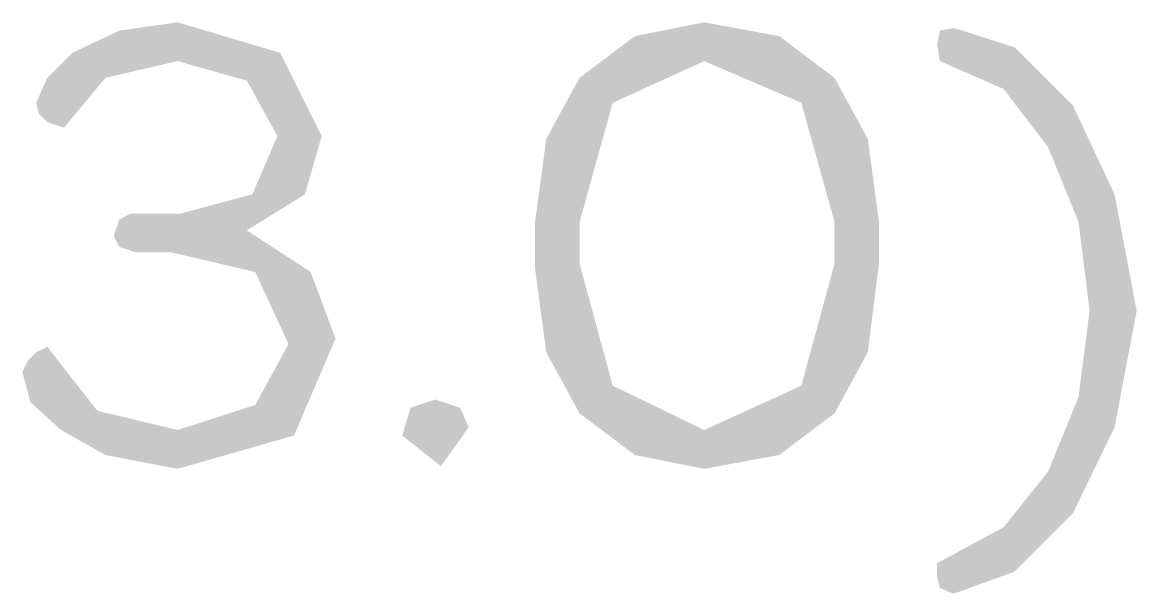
# Model space of a CAD drawing. Header units: millimetres. Extents: x 17 to 627, y 20 to 235.
# Drawn here: x 151.16 to 158.26, y 208.86 to 212.5 of the extents above; entities that cross this region are included whole.
import ezdxf

# ---------------------------------------------------------------- set-up
doc = ezdxf.new("R2010")
doc.units = ezdxf.units.MM
doc.layers.add('H', color=7, linetype='CONTINUOUS', lineweight=5)

msp = doc.modelspace()

# ---------------------------------------------------------------- hatches: boundary and pattern name
at = {"layer": 'H', "linetype": 'CONTINUOUS'}
for points in [[(152.594, 211.173), (153, 210.908), (153.158, 210.485), (152.894, 209.868), (152.153, 209.656), (151.694, 209.744), (151.412, 209.903), (151.218, 210.079), (151.165, 210.273), (151.201, 210.344), (151.253, 210.397), (151.324, 210.432), (151.642, 210.026), (152.153, 209.903), (152.647, 210.062), (152.859, 210.45), (152.647, 210.908), (152.118, 211.032), (151.888, 211.032), (151.783, 211.067), (151.747, 211.138), (151.783, 211.243), (151.853, 211.279), (152.171, 211.279), (152.629, 211.402), (152.788, 211.773), (152.594, 212.125), (152.153, 212.249), (151.694, 212.143), (151.43, 211.825), (151.324, 211.861), (151.271, 211.914), (151.253, 211.984), (151.324, 212.143), (151.483, 212.302), (151.783, 212.443), (152.153, 212.496), (152.806, 212.302), (153.07, 211.773), (152.964, 211.402), (152.594, 211.173), (152.594, 211.173)], [(155.504, 209.656), (155.063, 209.744), (154.711, 210.009), (154.499, 210.397), (154.428, 210.926), (154.428, 211.226), (154.499, 211.755), (154.711, 212.143), (155.063, 212.408), (155.504, 212.496), (155.504, 212.249), (154.922, 211.984), (154.711, 211.226), (154.711, 210.961), (154.922, 210.185), (155.504, 209.903), (156.122, 210.185), (156.333, 210.961), (156.333, 211.226), (156.122, 211.984), (155.504, 212.249), (155.504, 212.496), (155.981, 212.408), (156.333, 212.143), (156.545, 211.755), (156.616, 211.226), (156.616, 210.961), (156.545, 210.397), (156.333, 210.009), (155.981, 209.744), (155.504, 209.656), (155.504, 209.656)], [(157.092, 208.862), (157.004, 208.897), (156.986, 208.968), (156.986, 209.056), (157.409, 209.285), (157.692, 209.638), (157.886, 210.114), (157.956, 210.661), (157.886, 211.226), (157.692, 211.702), (157.409, 212.072), (157.004, 212.249), (156.986, 212.355), (157.004, 212.443), (157.092, 212.46), (157.48, 212.337), (157.85, 211.967), (158.115, 211.402), (158.256, 210.661), (158.115, 209.92), (157.85, 209.374), (157.48, 209.003), (157.092, 208.862), (157.092, 208.862)], [(153.582, 209.868), (153.635, 210.044), (153.793, 210.097), (153.952, 210.044), (154.005, 209.92), (153.829, 209.673), (153.582, 209.868), (153.582, 209.868)]]:
    msp.add_hatch(color=256, dxfattribs=at).paths.add_polyline_path(points)

doc.saveas('drawing.dxf')
